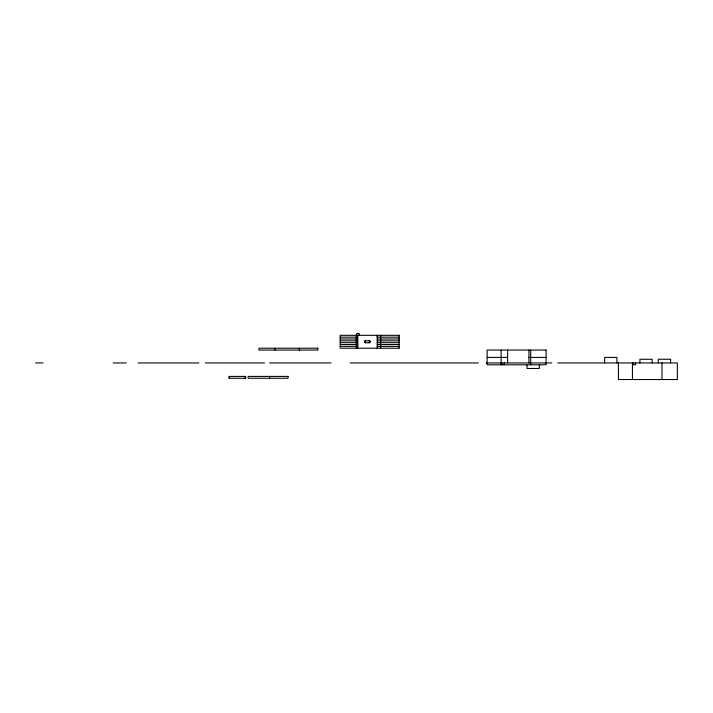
<?xml version="1.0" encoding="UTF-8"?>
<svg xmlns="http://www.w3.org/2000/svg" width="713" height="713" viewBox="0 0 713 713"><rect width="100%" height="100%" fill="white"/><g stroke="black" fill="none" stroke-linecap="round" stroke-linejoin="round"><path stroke-width="1.07" d="M399.102 335.324L340.19 335.324L340.19 348.211L399.102 348.211M340.208 337.16L357.757 337.16M399.102 337.16L377.239 337.16L377.239 335.324L377.239 348.211M340.208 339.005L357.757 339.005M377.239 339.005L399.102 339.005M340.208 340.85L357.757 340.85M377.239 340.85L399.102 340.85M340.208 342.686L357.757 342.686M377.239 342.686L399.102 342.686M340.208 344.531L357.757 344.531M377.239 344.531L399.102 344.531M340.208 346.375L357.757 346.375M377.239 346.375L399.102 346.375M487.131 357.418L507.629 357.418M528.957 357.418L546.06 357.418M35.65 362.944L43.021 362.944M113.189 362.944L126.317 362.944M137.966 362.944L198.856 362.944M205.38 362.944L264.514 362.944M269.585 362.944L331.028 362.944M350.128 362.944L478.361 362.944M486.195 362.944L551.782 362.944M557.762 362.944L677.35 362.944L677.35 379.521L618.421 379.521L618.421 362.944M229.123 376.419L245.673 376.419L245.673 378.255L229.123 378.255M670.594 362.944L670.594 359.263L658.322 359.263L658.322 362.944M661.994 362.944L661.994 379.521M652.181 362.944L652.181 359.263L639.909 359.263L639.909 362.944M635.604 362.944L635.604 364.789L633.153 364.789L633.153 362.944M632.431 362.944L632.431 379.521M616.905 362.944L616.905 357.418L604.633 357.418L604.633 362.944M539.304 365.154L539.304 368.469L527.023 368.469L527.023 365.154M530.704 350.056L530.704 364.789M528.957 350.056L528.957 362.944M507.629 350.056L507.629 362.944M504.314 362.944L504.314 364.789M501.863 362.944L501.863 364.789M501.132 350.056L501.132 364.789M399.12 335.324L399.12 348.211M380.653 335.324L380.653 348.211M359.218 335.324L359.218 333.479L356.758 333.479L356.758 335.324M357.757 335.324L357.757 348.211M356.295 335.324L356.295 348.211M299.398 348.211L299.398 350.056M275.049 348.211L275.049 350.056M269.567 376.419L269.567 378.255M245.21 376.419L245.21 378.255M229.105 376.419L229.105 378.255M365.724 342.748A0.98 0.971 -90 0 1 364.744 341.768A0.98 0.971 -90 0 1 365.724 340.787M364.655 342.258A0.98 0.971 -90 0 0 365.493 342.748L369.254 342.748A0.98 0.971 -90 0 0 370.225 341.768A0.98 0.971 -90 0 0 369.254 340.787L365.493 340.787A0.98 0.971 -90 0 0 364.655 341.277M369.031 340.787A0.98 0.971 -90 0 1 370.002 341.768A0.98 0.971 -90 0 1 369.031 342.748M317.846 348.211L258.953 348.211L258.935 350.056L317.846 350.056L317.864 348.211M546.06 350.056L487.131 350.056L487.131 364.789L546.06 364.789L546.06 350.056M288.016 376.419L248.133 376.419L248.133 378.255L288.016 378.255L288.034 376.419"/></g></svg>
